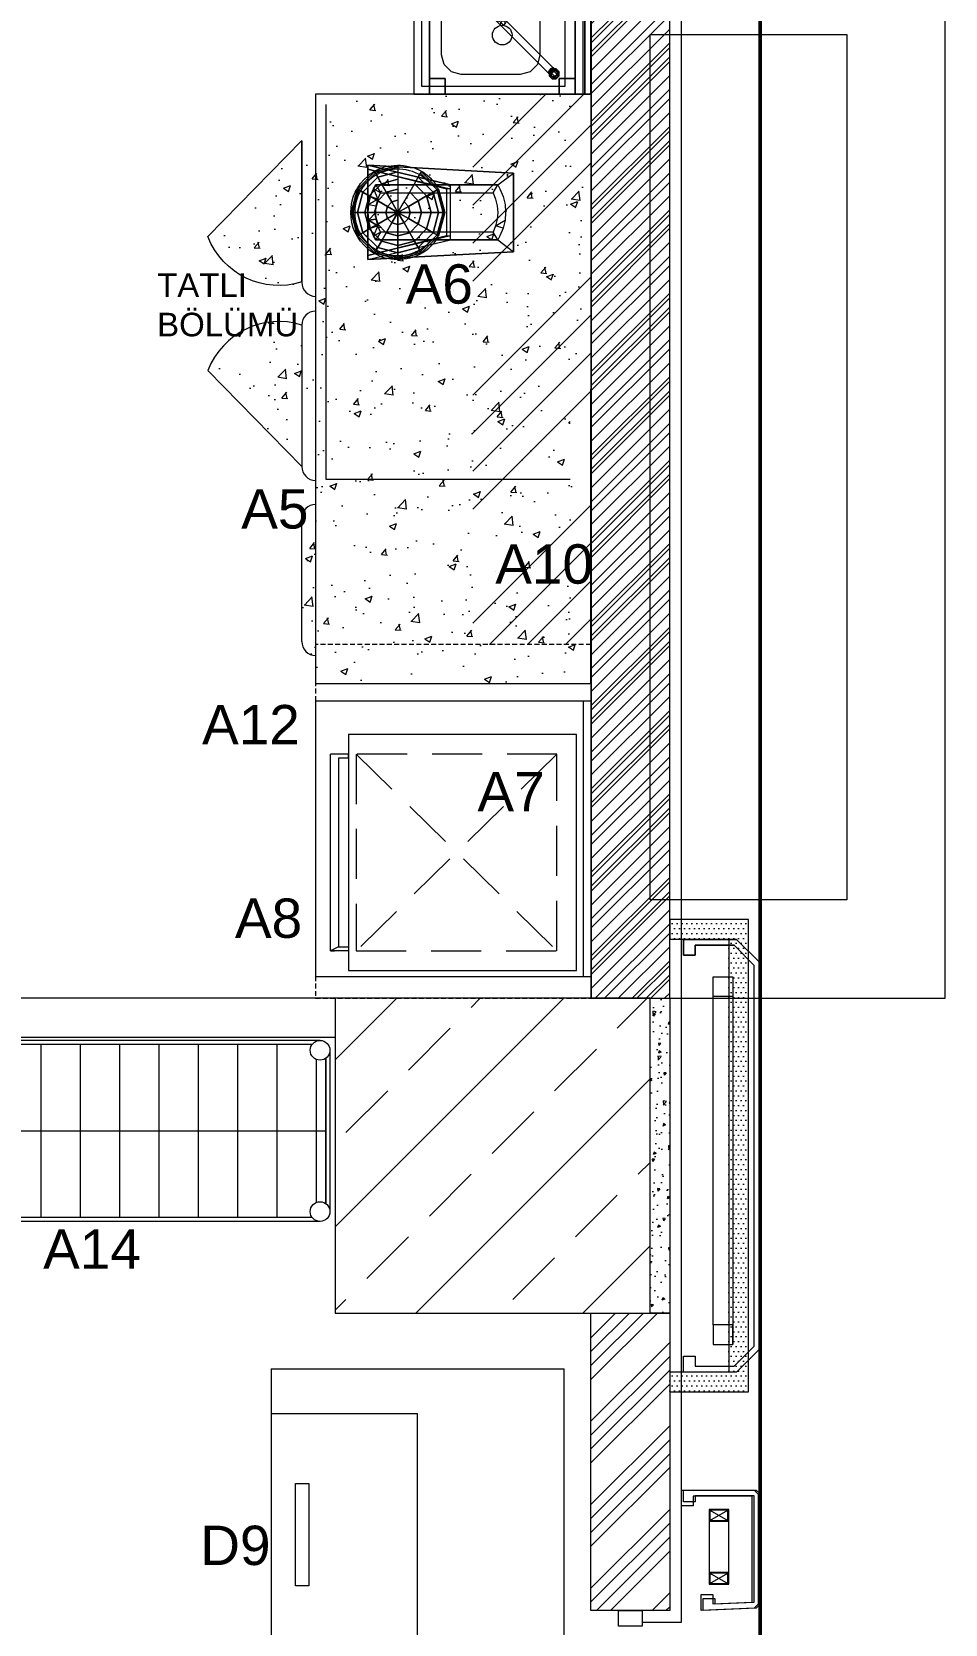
# Model space of a CAD drawing. Header units: millimetres. Extents: x 29001 to 40804, y -8833 to -5892.
# Drawn here: x 31306 to 31538.1, y -7124.3 to -6719.5 of the extents above; entities that cross this region are included whole.
import ezdxf

# ---------------------------------------------------------------- set-up
doc = ezdxf.new("R2010")
doc.units = ezdxf.units.MM
for name, pattern in [('DASHED', [19.05, 12.7, -6.35]), ('DASHED2', [0.375, 0.25, -0.125]), ('MAVIBAHCE XREF$0$DASHDOT', [1, 0.5, -0.25, 0, -0.25]), ('NewLinetype1', [0])]:
    doc.linetypes.add(name, pattern=pattern)
doc.layers.get('0').update_dxf_attribs({"lineweight": 0})
for name, color, linetype, lineweight in [('anahtar', 9, 'Continuous', 0), ('mutfak-Ekipman', 4, 'Continuous', 0), ('mutfak-poz no', 7, 'Continuous', 0), ('S2000-davlumbaz', 102, 'DASHED2', 0), ('xxx_Auto_Yardimci_Isaret Genel', 51, 'Continuous', 0), ('Y_BA KOLON', 1, 'Continuous', 0), ('Y_BA TARAMA', 252, 'Continuous', 0), ('Y_BODRUM KAT DIŞ KURANGLEZLER', 1, 'Continuous', 0), ('Y_DOĞRAMA', 252, 'Continuous', 0), ('Y_DUVAR DIS GZB', 5, 'Continuous', 0), ('Y_DVR_TARAMA GB', 252, 'Continuous', 0), ('Y_FİBROBETON', 4, 'Continuous', 0), ('Y_MINEPOR', 191, 'Continuous', 0), ('Y_SIVA', 30, 'Continuous', 0)]:
    doc.layers.add(name, color=color, linetype=linetype, lineweight=lineweight)
doc.styles.add('ekp-yazı', font='arial.ttf', dxfattribs={"height": 10})
pattern_1 = [(180, (42048.0652, 198110.0013), (-0.625, -1.25), [0, -1.25])]
pattern_2 = [(50, (5959.173, 53494.25), (18.218467, -1.5939086), [1.905, -20.955]), (355, (5959.173, 53494.25), (-3.524342, 19.1056845), [1.524, -16.7640584]), (100.451445, (5960.691, 53494.117), (14.6941247, 17.511775), [1.619001, -17.8090245]), (46.1842, (5959.173, 53499.33), (27.107904, -4.204233), [2.8575, -31.4325]), (96.63556, (5961.432, 53498.98), (23.740413, 24.742612), [2.428502, -26.713561]), (351.18415, (5959.173, 53499.33), (23.740413, 24.742612), [2.285997, -25.145973]), (21, (5961.713, 53498.06), (15.161439, -10.22652), [1.905, -20.955]), (326, (5961.713, 53498.06), (6.180203, 18.4187966), [1.524, -16.764]), (71.451445, (5962.977, 53497.207), (21.341642, 8.192277), [1.619001, -17.808994]), (37.5, (5959.173, 53494.2496), (0.3088603, 8.4555039), [0, -16.5608, 0, -17.018, 0, -16.8275]), (7.5, (5959.173, 53494.25), (6.6819663, 10.0180575), [0, -9.7028, 0, -16.1798, 0, -6.4135]), (327.5, (5953.509, 53494.2496), (13.5590595, -0.5728744), [0, -6.35, 0, -19.812, 0, -26.289]), (317.5, (5950.969, 53494.25), (14.8129181, 2.542649), [0, -8.255, 0, -13.1572, 0, -18.669])]

# ---------------------------------------------------------------- blocks, each defined once
blk = doc.blocks.new('TÜM LAYOOUT')
at = {"layer": 'anahtar', "lineweight": 0}
h = blk.add_hatch(dxfattribs=at)
h.set_pattern_fill('ANSI34', color=256, scale=20)
h.set_pattern_definition([(45, (41861.065, 340904), (-10.6066017, 10.6066017), []), (45, (41864.601, 340904), (-10.6066017, 10.6066017), []), (45, (41868.137, 340904), (-10.6066017, 10.6066017), []), (45, (41871.672, 340904), (-10.6066017, 10.6066017), [])])
h.paths.add_polyline_path([(2323.26, -643.45), (2323.26, -177.85), (2303.26, -177.85), (2303.26, -643.45)])
h = blk.add_hatch(dxfattribs=at)
h.set_pattern_fill('DOTS', color=256, scale=20, angle=180)
h.set_pattern_definition(pattern_1)
h.paths.add_polyline_path([(2343.26, -743.45), (2343.26, -623.45), (2323.26, -623.45), (2323.26, -628.45), (2338.26, -628.45), (2338.26, -738.45), (2323.26, -738.45), (2323.26, -743.45)])
h = blk.add_hatch(dxfattribs=at)
h.set_pattern_fill('DOTS', color=256, scale=20, angle=180)
h.set_pattern_definition(pattern_1)
h.paths.add_polyline_path([(2343.26, -743.45), (2343.26, -623.45), (2323.26, -623.45), (2323.26, -628.45), (2338.26, -628.45), (2338.26, -738.45), (2323.26, -738.45), (2323.26, -743.45)])
h = blk.add_hatch(dxfattribs=at)
h.set_pattern_fill('ANSI33', color=256, scale=120)
h.set_pattern_definition([(45, (-203248.184, 42899.353), (-21.2132034, 21.2132034), []), (45, (-203226.97, 42899.353), (-21.2132034, 21.2132034), [15, -7.5])])
h.paths.add_polyline_path([(2238.26, -643.45), (2238.26, -723.45), (2318.26, -723.45), (2318.26, -643.45)])
h = blk.add_hatch(dxfattribs=at)
h.set_pattern_fill('AR-CONC', color=256, angle=-180)
h.set_pattern_definition([(230, (367658.259, -65340.612), (-7.17260183, 0.62752135), [0.75, -8.25]), (175, (367658.259, -65340.612), (1.38751334, -7.52192134), [0.6, -6.6]), (280.4514445, (367657.661, -65340.5595), (-5.78508847, -6.89439991), [0.63740192, -7.01142112]), (226.1842, (367658.259, -65342.612), (-10.6724133, 1.6551928), [1.125, -12.375]), (276.6356355, (367657.369, -65342.474), (-9.34661946, -9.741186), [0.95610342, -10.5171376]), (171.184164, (367658.259, -65342.612), (-9.34661945, -9.741186), [0.9, -9.9]), (201, (367657.259, -65342.112), (-5.96907052, 4.02618891), [0.75, -8.25]), (146, (367657.259, -65342.112), (-2.43315332, -7.25150045), [0.6, -6.6]), (251.4514447, (367656.7614, -65341.776), (-8.40222377, -3.22531153), [0.6374019, -7.01142112]), (217.5, (367658.2588, -65340.6118), (-0.121598553, -3.328938538), [0, -6.52, 0, -6.7, 0, -6.625]), (187.5, (367658.2588, -65340.6118), (-2.630695374, -3.94411712), [0, -3.82, 0, -6.37, 0, -2.525]), (147.5, (367660.4888, -65340.6118), (-5.338224362, 0.225548717), [0, -2.5, 0, -7.8, 0, -10.35]), (137.5, (367661.489, -65340.612), (-5.831861693, -1.001049823), [0, -3.25, 0, -5.18, 0, -7.35])])
h.paths.add_polyline_path([(2318.26, -643.45), (2323.26, -643.45), (2323.26, -723.45), (2318.26, -723.45)])
h = blk.add_hatch(dxfattribs=at)
h.set_pattern_fill('ANSI34', color=256, scale=20)
h.set_pattern_definition([(45, (41861.065, 340609), (-10.6066017, 10.6066017), []), (45, (41864.601, 340609), (-10.6066017, 10.6066017), []), (45, (41868.137, 340609), (-10.6066017, 10.6066017), []), (45, (41871.672, 340609), (-10.6066017, 10.6066017), [])])
h.paths.add_polyline_path([(2323.26, -723.45), (2323.26, -799.05), (2303.26, -799.05), (2303.26, -723.45)])
at = {"layer": 'Y_BA TARAMA', "true_color": 0x999999}
h = blk.add_hatch(dxfattribs=at)
h.set_pattern_fill('ANSI33', color=253, scale=120)
h.set_pattern_definition([(45, (-203248.184, 42899.353), (-21.2132034, 21.2132034), []), (45, (-203226.97, 42899.353), (-21.2132034, 21.2132034), [15, -7.5])])
h.paths.add_polyline_path([(2238.26, -643.45), (2238.26, -723.45), (2318.26, -723.45), (2318.26, -643.45)])
at = {"layer": 'Y_DVR_TARAMA GB', "true_color": 0x999999}
h = blk.add_hatch(dxfattribs=at)
h.set_pattern_fill('ANSI34', color=253, scale=20)
h.set_pattern_definition([(45, (41861.065, 340904), (-10.6066017, 10.6066017), []), (45, (41864.601, 340904), (-10.6066017, 10.6066017), []), (45, (41868.137, 340904), (-10.6066017, 10.6066017), []), (45, (41871.672, 340904), (-10.6066017, 10.6066017), [])])
h.paths.add_polyline_path([(2323.26, -643.45), (2323.26, -177.85), (2303.26, -177.85), (2303.26, -643.45)])
h = blk.add_hatch(dxfattribs=at)
h.set_pattern_fill('ANSI34', color=253, scale=20)
h.set_pattern_definition([(45, (41861.065, 340609), (-10.6066017, 10.6066017), []), (45, (41864.601, 340609), (-10.6066017, 10.6066017), []), (45, (41868.137, 340609), (-10.6066017, 10.6066017), []), (45, (41871.672, 340609), (-10.6066017, 10.6066017), [])])
h.paths.add_polyline_path([(2323.26, -723.45), (2323.26, -799.05), (2303.26, -799.05), (2303.26, -723.45)])
at = {"layer": 'Y_MINEPOR'}
h = blk.add_hatch(dxfattribs=at)
h.set_pattern_fill('AR-CONC', color=256, angle=-180)
h.set_pattern_definition([(230, (367658.259, -65340.612), (-7.17260183, 0.62752135), [0.75, -8.25]), (175, (367658.259, -65340.612), (1.38751334, -7.52192134), [0.6, -6.6]), (280.4514445, (367657.661, -65340.5595), (-5.78508847, -6.89439991), [0.63740192, -7.01142112]), (226.1842, (367658.259, -65342.612), (-10.6724133, 1.6551928), [1.125, -12.375]), (276.6356355, (367657.369, -65342.474), (-9.34661946, -9.741186), [0.95610342, -10.5171376]), (171.184164, (367658.259, -65342.612), (-9.34661945, -9.741186), [0.9, -9.9]), (201, (367657.259, -65342.112), (-5.96907052, 4.02618891), [0.75, -8.25]), (146, (367657.259, -65342.112), (-2.43315332, -7.25150045), [0.6, -6.6]), (251.4514447, (367656.7614, -65341.776), (-8.40222377, -3.22531153), [0.6374019, -7.01142112]), (217.5, (367658.2588, -65340.6118), (-0.121598553, -3.328938538), [0, -6.52, 0, -6.7, 0, -6.625]), (187.5, (367658.2588, -65340.6118), (-2.630695374, -3.94411712), [0, -3.82, 0, -6.37, 0, -2.525]), (147.5, (367660.4888, -65340.6118), (-5.338224362, 0.225548717), [0, -2.5, 0, -7.8, 0, -10.35]), (137.5, (367661.489, -65340.612), (-5.831861693, -1.001049823), [0, -3.25, 0, -5.18, 0, -7.35])])
h.paths.add_polyline_path([(2318.26, -643.45), (2323.26, -643.45), (2323.26, -723.45), (2318.26, -723.45)])
at = {"layer": 'anahtar', "lineweight": 0}
for p, q in [((2334.27, -726.46), (2334.27, -638)), ((2326.26, -772.47), (2326.26, -768.47)), ((2326.26, -768.47), (2344.76, -768.47)), ((2344.76, -768.47), (2345.76, -769.47)), ((2329.26, -772.47), (2326.26, -772.47)), ((2344.26, -769.97), (2329.26, -769.97)), ((2329.26, -769.97), (2329.26, -772.47)), ((2344.26, -796.97), (2344.26, -769.97)), ((2345.76, -769.47), (2345.76, -797.47)), ((2331.26, -799.05), (2331.26, -795.05)), ((2331.26, -795.05), (2334.26, -795.05)), ((2334.26, -795.05), (2334.26, -797.4)), ((2334.26, -797.4), (2344.26, -796.97)), ((2344.76, -798.51), (2331.26, -799.05)), ((2345.76, -797.47), (2344.76, -798.51))]:
    blk.add_line(p, q, dxfattribs=at)
for points in [[(2323.26, -643.45), (2323.26, -177.85), (2303.26, -177.85), (2303.26, -643.45)], [(2318.26, -398.45), (2368.26, -398.45), (2368.26, -618.45), (2318.26, -618.45)], [(2343.26, -743.45), (2343.26, -623.45), (2323.26, -623.45), (2323.26, -628.45), (2338.26, -628.45), (2338.26, -738.45), (2323.26, -738.45), (2323.26, -743.45)], [(2343.26, -743.45), (2343.26, -623.45), (2323.26, -623.45), (2323.26, -628.45), (2338.26, -628.45), (2338.26, -738.45), (2323.26, -738.45), (2323.26, -743.45)], [(2339.27, -643), (2334.27, -643), (2334.27, -638), (2339.27, -638)], [(2238.26, -643.45), (2238.26, -723.45), (2318.26, -723.45), (2318.26, -643.45)], [(2318.26, -643.45), (2323.26, -643.45), (2323.26, -723.45), (2318.26, -723.45)], [(2323.26, -723.45), (2323.26, -799.05), (2303.26, -799.05), (2303.26, -723.45)], [(2339.27, -731.46), (2339.27, -726.46), (2334.27, -726.46), (2334.27, -731.46)], [(2316.26, -799.05), (2316.26, -803.05), (2310.26, -803.05), (2310.26, -799.05)]]:
    blk.add_lwpolyline(points, close=True, dxfattribs=at)
for points in [[(2316.26, -802.05), (2323.26, -802.05), (2326.26, -802.05), (2326.26, -177.85), (2326.26, -174.85), (2316.26, -174.85)], [(2318.26, -643.45), (2393.26, -643.45), (2393.26, -373.45), (2318.26, -373.45)], [(2339.64, -629.96), (2329.76, -629.96), (2329.76, -632.46), (2326.76, -632.46), (2326.76, -631.46), (2326.76, -628.46), (2340.26, -628.46)], [(2340.26, -628.46), (2326.76, -628.46), (2326.76, -632.46), (2329.76, -632.46), (2329.76, -629.96), (2339.64, -629.96)], [(2339.64, -629.96), (2344.76, -635.08)], [(2340.26, -628.46), (2346.26, -634.46), (2346.26, -634.46), (2346.26, -732.46)], [(2340.26, -738.46), (2346.26, -732.46), (2346.26, -732.46), (2346.26, -634.46)], [(2344.76, -731.84), (2344.76, -635.08)], [(2339.27, -638), (2339.27, -638), (2339.27, -731.46)], [(2339.64, -736.96), (2344.76, -731.84)], [(2340.26, -738.46), (2326.76, -738.46), (2326.76, -734.46), (2329.76, -734.46), (2329.76, -736.96), (2339.64, -736.96)]]:
    blk.add_lwpolyline(points, dxfattribs=at)
at = {"layer": 'xxx_Auto_Yardimci_Isaret Genel', "linetype": 'MAVIBAHCE XREF$0$DASHDOT', "lineweight": 0, "ltscale": 50, "const_width": 1}
blk.add_lwpolyline([(0, -124.45), (2346.26, -124.45), (2346.26, -2358.95), (0, -2358.95)], close=True, dxfattribs=at)
at = {"layer": 'Y_BA KOLON'}
blk.add_lwpolyline([(2238.26, -643.45), (2238.26, -723.45), (2318.26, -723.45), (2318.26, -643.45)], close=True, dxfattribs=at)
at = {"layer": 'Y_BODRUM KAT DIŞ KURANGLEZLER', "ltscale": 0.2}
blk.add_lwpolyline([(2318.26, -643.45), (2393.26, -643.45), (2393.26, -373.45), (2318.26, -373.45)], dxfattribs=at)
blk.add_lwpolyline([(2318.26, -398.45), (2368.26, -398.45), (2368.26, -618.45), (2318.26, -618.45)], close=True, dxfattribs=at)
at = {"layer": 'Y_DOĞRAMA', "ltscale": 0.2}
blk.add_lwpolyline([(2316.26, -799.05), (2316.26, -803.05), (2310.26, -803.05), (2310.26, -799.05)], close=True, dxfattribs=at)
at = {"layer": 'Y_DUVAR DIS GZB'}
for points in [[(2323.26, -643.45), (2323.26, -177.85), (2303.26, -177.85), (2303.26, -643.45)], [(2323.26, -723.45), (2323.26, -799.05), (2303.26, -799.05), (2303.26, -723.45)]]:
    blk.add_lwpolyline(points, close=True, dxfattribs=at)
at = {"layer": 'Y_FİBROBETON', "color": 52}
for p, q in [((2334.27, -726.46), (2334.27, -638)), ((2333.26, -773.38), (2333.26, -789.38)), ((2333.46, -776.18), (2338.06, -773.58)), ((2333.46, -773.58), (2338.06, -776.18)), ((2338.26, -789.38), (2338.26, -773.38)), ((2333.46, -792.18), (2338.06, -789.58)), ((2333.46, -789.58), (2338.06, -792.18))]:
    blk.add_line(p, q, dxfattribs=at)
at = {"layer": 'Y_FİBROBETON', "color": 1}
for p, q in [((2326.76, -771.45), (2326.76, -768.45)), ((2326.76, -768.45), (2345.26, -768.45)), ((2345.26, -768.45), (2346.26, -769.45)), ((2329.76, -771.45), (2326.76, -771.45)), ((2344.76, -769.95), (2329.76, -769.95)), ((2329.76, -769.95), (2329.76, -771.45)), ((2344.76, -796.95), (2344.76, -769.95)), ((2346.26, -769.45), (2346.26, -797.45)), ((2331.76, -799.03), (2331.76, -796.03)), ((2331.76, -796.03), (2334.76, -796.03)), ((2334.76, -796.03), (2334.76, -797.38)), ((2334.76, -797.38), (2344.76, -796.95)), ((2346.26, -797.45), (2345.27, -798.45)), ((2345.27, -798.45), (2331.76, -799.05)), ((2345.27, -798.49), (2345.27, -798.49))]:
    blk.add_line(p, q, dxfattribs=at)
for points in [[(2339.64, -629.96), (2329.76, -629.96), (2329.76, -632.46), (2326.76, -632.46), (2326.76, -631.46), (2326.76, -628.46), (2340.26, -628.46)], [(2340.26, -628.46), (2326.76, -628.46), (2326.76, -632.46), (2329.76, -632.46), (2329.76, -629.96), (2339.64, -629.96)], [(2339.64, -629.96), (2344.76, -635.08)], [(2340.26, -628.46), (2346.26, -634.46), (2346.26, -634.46), (2346.26, -732.46)], [(2340.26, -738.46), (2346.26, -732.46), (2346.26, -732.46), (2346.26, -634.46)], [(2344.76, -731.84), (2344.76, -635.08)], [(2339.64, -736.96), (2344.76, -731.84)], [(2340.26, -738.46), (2326.76, -738.46), (2326.76, -734.46), (2329.76, -734.46), (2329.76, -736.96), (2339.64, -736.96)]]:
    blk.add_lwpolyline(points, dxfattribs=at)
at = {"layer": 'Y_FİBROBETON', "color": 52}
for points in [[(2339.27, -643), (2334.27, -643), (2334.27, -638), (2339.27, -638)], [(2339.27, -731.46), (2339.27, -726.46), (2334.27, -726.46), (2334.27, -731.46)], [(2338.26, -776.38), (2338.26, -773.38), (2333.26, -773.38), (2333.26, -776.38)], [(2338.06, -776.18), (2338.06, -773.58), (2333.46, -773.58), (2333.46, -776.18)], [(2338.26, -792.38), (2338.26, -789.38), (2333.26, -789.38), (2333.26, -792.38)], [(2338.06, -792.18), (2338.06, -789.58), (2333.46, -789.58), (2333.46, -792.18)]]:
    blk.add_lwpolyline(points, close=True, dxfattribs=at)
blk.add_lwpolyline([(2339.27, -638), (2339.27, -638), (2339.27, -731.46)], dxfattribs=at)
at = {"layer": 'Y_MINEPOR'}
blk.add_lwpolyline([(2318.26, -643.45), (2323.26, -643.45), (2323.26, -723.45), (2318.26, -723.45)], close=True, dxfattribs=at)
at = {"layer": 'Y_SIVA'}
blk.add_lwpolyline([(2316.26, -802.05), (2323.26, -802.05), (2326.26, -802.05), (2326.26, -177.85), (2326.26, -174.85), (2316.26, -174.85)], dxfattribs=at)
blk = doc.blocks.new('BUZ MAK.CB 955')
for p, q in [((73.8, 0), (0, 0)), ((0, -60), (0, 0)), ((73.8, -60), (73.8, 0)), ((0, -60), (73.8, -60))]:
    blk.add_line(p, q)
at = {"color": 4}
for p, q in [((10, -60), (10, -30)), ((64, -30), (10, -30)), ((64, -30), (64, -60))]:
    blk.add_line(p, q, dxfattribs=at)
blk.add_lwpolyline([(25.6, -52.3), (48.4, -52.3), (48.4, -55), (25.6, -55)], close=True, dxfattribs=at)
blk = doc.blocks.new('el yıkama')
for p, q in [((45, 0), (0, 0)), ((0, 0), (0, -45)), ((0, -45, 81), (0, 0, 81)), ((45, -45), (45, 0)), ((45, -45, 81), (45, 0, 81)), ((0, -1.5, 85), (0, -45, 85)), ((0, -2), (45, -2)), ((45, -1.5, 85), (45, -45, 85)), ((2, -6.5, 83), (2, -43, 83)), ((43, -6.5, 83), (2, -6.5, 83)), ((2, -6.5), (2, -43)), ((43, -6.5), (2, -6.5)), ((43, -43, 83), (43, -6.5, 83)), ((43, -43), (43, -6.5)), ((2, -43, 83), (43, -43, 83)), ((2, -43), (43, -43)), ((0, -45), (45, -45)), ((0, -45, 85), (0, -45, 81)), ((0, -45, 81), (45, -45, 81)), ((45, -45, 85), (45, -45, 81))]:
    blk.add_line(p, q)
at = {"color": 251}
for p, q in [((39.56, -8.26), (23.39, -24.43)), ((24.66, -25.7), (40.83, -9.53)), ((40.31, -8.26), (39.56, -8.26)), ((40.83, -8.78), (40.31, -8.26)), ((40.83, -9.53), (40.83, -8.78)), ((5, -17.9, 60), (5.67, -15.4, 60)), ((5, -17.9), (5.67, -15.4)), ((5.67, -15.4, 60), (7.5, -13.57, 60)), ((5.67, -15.4), (7.5, -13.57)), ((7.5, -13.57, 60), (10, -12.9, 60)), ((7.5, -13.57), (10, -12.9)), ((10, -12.9, 60), (35, -12.9, 60)), ((10, -12.9), (35, -12.9)), ((35, -12.9, 60), (37.5, -13.57, 60)), ((35, -12.9), (37.5, -13.57)), ((37.5, -13.57, 60), (39.33, -15.4, 60)), ((37.5, -13.57), (39.33, -15.4)), ((39.33, -15.4, 60), (40, -17.9, 60)), ((39.33, -15.4), (40, -17.9)), ((5, -32.9, 60), (5, -17.9, 60)), ((5, -32.9), (5, -17.9)), ((40, -17.9, 60), (40, -32.9, 60)), ((40, -17.9), (40, -32.9)), ((23.39, -24.43), (23.39, -25.17)), ((23.39, -25.17), (23.92, -25.7)), ((23.92, -25.7), (24.66, -25.7)), ((5.67, -35.4, 60), (5, -32.9, 60)), ((5.67, -35.4), (5, -32.9)), ((7.5, -37.23, 60), (5.67, -35.4, 60)), ((7.5, -37.23), (5.67, -35.4)), ((39.33, -35.4, 60), (37.5, -37.23, 60)), ((39.33, -35.4), (37.5, -37.23)), ((40, -32.9, 60), (39.33, -35.4, 60)), ((40, -32.9), (39.33, -35.4)), ((10, -37.9, 60), (7.5, -37.23, 60)), ((10, -37.9), (7.5, -37.23)), ((35, -37.9, 60), (10, -37.9, 60)), ((35, -37.9), (10, -37.9)), ((37.5, -37.23, 60), (35, -37.9, 60)), ((37.5, -37.23), (35, -37.9))]:
    blk.add_line(p, q, dxfattribs=at)
at = {"color": 251, "extrusion": (-0.612372, -0.612372, 0.5)}
for p, q in [((38.58, -9.24, 92.87), (38.32, -9.5, 92.22)), ((38.32, -9.5, 92.22), (38.5, -10.06, 91.77)), ((38.5, -10.06, 91.77), (39.03, -10.59, 91.77)), ((39.14, -9.42, 93.33), (38.58, -9.24, 92.87)), ((39.03, -10.59, 91.77), (39.59, -10.77, 92.22)), ((39.67, -9.95, 93.33), (39.14, -9.42, 93.33)), ((39.59, -10.77, 92.22), (39.85, -10.51, 92.87)), ((39.85, -10.51, 92.87), (39.67, -9.95, 93.33))]:
    blk.add_line(p, q, dxfattribs=at)
at = {"color": 251}
blk.add_circle((30, -22.5), 2.5, dxfattribs=at)
for points in [[(0, -1.5, 90), (45, -1.5, 90), (45, 0, 90), (0, 0, 90)], [(45, 0, 90), (0, 0, 90), (0, 0, 81), (45, 0, 81)], [(0, -1.5, 85), (45, -1.5, 85), (45, -1.5, 90), (0, -1.5, 90)], [(41, -4, 81), (41, -4, 45), (4, -4, 45), (4, -4, 81)], [(0, -37, 45), (0, -37, 81), (0, -8, 81), (0, -8, 45)], [(45, -37, 45), (45, -8, 45), (45, -8, 81), (45, -37, 81)], [(4, -41, 63), (41, -41, 63), (41, -41, 81), (4, -41, 81)], [(4, -41, 45), (41, -41, 45), (41, -41, 62.9), (4, -41, 62.9)]]:
    blk.add_3dface(points)
for points in [[(0, -8, 81), (0, -8, 45), (0, -4, 45), (0, -4, 81)], [(0, -8, 45), (0, -8, 45), (0, -8, 45), (0, -4, 45)], [(0, -4, 81), (0, -4, 45), (4, -4, 45), (4, -4, 81)], [(0, -4, 45), (0, -8, 45), (4, -8, 45), (4, -4, 45)], [(4, -4, 81), (4, -4, 81), (0, -4, 81)], [(4, -4, 81), (4, -8, 81), (0, -8, 81), (0, -4, 81)], [(4, -4, 81), (4, -4, 45), (4, -4, 81)], [(4, -4, 45), (4, -8, 45), (4, -8, 81), (4, -4, 81)], [(41, -8, 81), (41, -8, 45), (41, -4, 45), (41, -4, 81)], [(41, -8, 45), (41, -8, 45), (41, -8, 45), (41, -4, 45)], [(41, -4, 81), (41, -4, 45), (45, -4, 45), (45, -4, 81)], [(41, -4, 45), (41, -8, 45), (45, -8, 45), (45, -4, 45)], [(45, -4, 81), (45, -4, 81), (41, -4, 81)], [(45, -4, 81), (45, -8, 81), (41, -8, 81), (41, -4, 81)], [(45, -4, 81), (45, -4, 45), (45, -4, 81)], [(45, -4, 45), (45, -8, 45), (45, -8, 81), (45, -4, 81)], [(4, -8, 81), (4, -8, 45), (0, -8, 45), (0, -8, 81)], [(4, -8, 45), (4, -8, 45), (0, -8, 45)], [(39.29, -7.99, 85), (38.53, -8.75, 85), (38.81, -8.99, 88.99), (39.57, -8.23, 88.99)], [(40.33, -8.02, 85.09), (39.29, -7.99, 85), (39.57, -8.23, 88.99), (40.27, -8.25, 88.99)], [(41.09, -8.78, 85.09), (40.33, -8.02, 85.09), (40.27, -8.25, 88.99), (40.84, -8.82, 88.99)], [(45, -8, 81), (45, -8, 45), (41, -8, 45), (41, -8, 81)], [(45, -8, 45), (45, -8, 45), (41, -8, 45)], [(38.84, -8.98, 91.48), (38.32, -9.5, 92.22), (38.58, -9.24, 92.87), (39.3, -8.52, 91.86)], [(38.89, -9.67, 91.22), (38.5, -10.06, 91.77), (38.32, -9.5, 92.22), (38.84, -8.98, 91.48)], [(39.42, -10.2, 91.22), (39.03, -10.59, 91.77), (38.5, -10.06, 91.77), (38.89, -9.67, 91.22)], [(38.53, -8.75, 85), (38.54, -9.82, 85), (38.91, -9.45, 88.99), (38.81, -8.99, 88.99)], [(38.54, -9.82, 85), (39.3, -10.58, 85), (39.67, -10.21, 88.99), (38.91, -9.45, 88.99)], [(39.3, -8.52, 91.86), (39.99, -8.57, 92.12), (39.14, -9.42, 93.33), (38.58, -9.24, 92.87)], [(39.03, -8.78, 90.47), (38.84, -8.98, 91.48), (39.3, -8.52, 91.86), (39.56, -8.26, 90.47)], [(39.03, -9.53, 90.47), (38.89, -9.67, 91.22), (38.84, -8.98, 91.48), (39.03, -8.78, 90.47)], [(39.56, -10.06, 90.47), (39.42, -10.2, 91.22), (38.89, -9.67, 91.22), (39.03, -9.53, 90.47)], [(39.55, -8.27, 85.34), (39.02, -8.8, 85.34), (39.03, -8.78, 90.47), (39.56, -8.26, 90.47)], [(39.02, -8.8, 85.34), (39.03, -9.54, 85.01), (39.03, -9.53, 90.47), (39.03, -8.78, 90.47)], [(39.03, -9.54, 85.01), (39.55, -10.06, 85.01), (39.56, -10.06, 90.47), (39.03, -9.53, 90.47)], [(39.42, -10.2, 91.22), (40.11, -10.25, 91.48), (39.59, -10.77, 92.22), (39.03, -10.59, 91.77)], [(39.99, -8.57, 92.12), (40.52, -9.1, 92.12), (39.67, -9.95, 93.33), (39.14, -9.42, 93.33)], [(39.56, -8.26, 90.47), (40.31, -8.26, 90.47), (39.99, -8.57, 92.12), (39.3, -8.52, 91.86)], [(39.3, -10.58, 85), (40.37, -10.59, 85), (40.09, -10.27, 89), (39.67, -10.21, 88.99)], [(39.56, -10.06, 90.47), (40.31, -10.06, 90.47), (40.11, -10.25, 91.48), (39.42, -10.2, 91.22)], [(40.27, -8.29, 85.07), (39.55, -8.27, 85.34), (39.56, -8.26, 90.47), (40.31, -8.26, 90.47)], [(39.55, -10.06, 85.01), (40.29, -10.07, 85.34), (40.31, -10.06, 90.47), (39.56, -10.06, 90.47)], [(40.11, -10.25, 91.48), (40.57, -9.79, 91.86), (39.85, -10.51, 92.87), (39.59, -10.77, 92.22)], [(40.52, -9.1, 92.12), (40.57, -9.79, 91.86), (39.85, -10.51, 92.87), (39.67, -9.95, 93.33)], [(40.31, -8.26, 90.47), (40.83, -8.78, 90.47), (40.52, -9.1, 92.12), (39.99, -8.57, 92.12)], [(40.37, -10.59, 85), (41.12, -9.83, 85), (40.85, -9.51, 89), (40.09, -10.27, 89)], [(40.31, -10.06, 90.47), (40.83, -9.53, 90.47), (40.57, -9.79, 91.86), (40.11, -10.25, 91.48)], [(40.8, -8.82, 85.07), (40.27, -8.29, 85.07), (40.31, -8.26, 90.47), (40.83, -8.78, 90.47)], [(40.29, -10.07, 85.34), (40.82, -9.54, 85.34), (40.83, -9.53, 90.47), (40.31, -10.06, 90.47)], [(40.83, -8.78, 90.47), (40.83, -9.53, 90.47), (40.57, -9.79, 91.86), (40.52, -9.1, 92.12)], [(40.82, -9.54, 85.34), (40.8, -8.82, 85.07), (40.83, -8.78, 90.47), (40.83, -9.53, 90.47)], [(41.12, -9.83, 85), (41.09, -8.78, 85.09), (40.84, -8.82, 88.99), (40.85, -9.51, 89)], [(23.81, -23.63, 94.84), (23.12, -24.31, 94.84), (23.12, -24.31, 95.98), (23.81, -23.63, 95.98)], [(23.92, -23.9, 96.55), (23.81, -23.63, 95.98), (23.12, -24.31, 95.98), (23.39, -24.43, 96.55)], [(23.81, -23.63, 94.84), (23.92, -23.9, 94.4), (23.39, -24.43, 94.4), (23.12, -24.31, 94.84)], [(23.92, -23.9, 100.47), (23.39, -24.43, 100.47), (23.65, -24.16, 101.86), (24.11, -23.71, 101.48)], [(23.92, -23.9, 96.55), (23.39, -24.43, 96.55), (23.39, -24.43, 100.47), (23.92, -23.9, 100.47)], [(23.39, -25.17, 100.47), (23.39, -24.43, 100.47), (23.65, -24.16, 101.86), (23.7, -24.86, 102.12)], [(24.11, -23.71, 101.48), (23.65, -24.16, 101.86), (24.37, -23.45, 102.87), (24.64, -23.18, 102.22)], [(23.7, -24.86, 102.12), (23.65, -24.16, 101.86), (24.37, -23.45, 102.87), (24.56, -24.01, 103.33)], [(24.23, -25.39, 102.12), (23.7, -24.86, 102.12), (24.56, -24.01, 103.33), (25.09, -24.53, 103.33)], [(24.78, -23.63, 94.84), (23.81, -23.63, 94.84), (23.81, -23.63, 95.98), (24.78, -23.63, 95.98)], [(24.66, -23.9, 96.55), (24.78, -23.63, 95.98), (23.81, -23.63, 95.98), (23.92, -23.9, 96.55)], [(24.78, -23.63, 94.84), (24.66, -23.9, 94.4), (23.92, -23.9, 94.4), (23.81, -23.63, 94.84)], [(24.66, -23.9, 100.47), (23.92, -23.9, 100.47), (24.11, -23.71, 101.48), (24.81, -23.76, 101.22)], [(24.66, -23.9, 96.55), (23.92, -23.9, 96.55), (23.92, -23.9, 100.47), (24.66, -23.9, 100.47)], [(24.81, -23.76, 101.22), (24.11, -23.71, 101.48), (24.64, -23.18, 102.22), (25.2, -23.37, 101.77)], [(24.64, -23.18, 102.22), (24.37, -23.45, 102.87), (25.35, -22.47, 103.24), (25.35, -22.47, 102.5)], [(24.56, -24.01, 103.33), (24.37, -23.45, 102.87), (25.35, -22.47, 103.24), (25.73, -22.84, 103.77)], [(25.09, -24.53, 103.33), (24.56, -24.01, 103.33), (25.73, -22.84, 103.77), (26.25, -23.37, 103.77)], [(25.2, -23.37, 101.77), (24.64, -23.18, 102.22), (25.35, -22.47, 102.5), (25.73, -22.84, 101.97)], [(25.19, -24.43, 96.55), (25.46, -24.31, 95.98), (24.78, -23.63, 95.98), (24.66, -23.9, 96.55)], [(25.46, -24.31, 94.84), (25.19, -24.43, 94.4), (24.66, -23.9, 94.4), (24.78, -23.63, 94.84)], [(24.66, -23.9, 100.47), (24.81, -23.76, 101.22), (25.33, -24.28, 101.22), (25.19, -24.43, 100.47)], [(25.19, -24.43, 96.55), (24.66, -23.9, 96.55), (24.66, -23.9, 100.47), (25.19, -24.43, 100.47)], [(25.46, -24.31, 94.84), (24.78, -23.63, 94.84), (24.78, -23.63, 95.98), (25.46, -24.31, 95.98)], [(24.81, -23.76, 101.22), (25.2, -23.37, 101.77), (25.72, -23.9, 101.77), (25.33, -24.28, 101.22)], [(25.65, -24.72, 102.87), (25.09, -24.53, 103.33), (26.25, -23.37, 103.77), (26.63, -23.74, 103.24)], [(25.19, -24.43, 100.47), (25.33, -24.28, 101.22), (25.38, -24.98, 101.48), (25.19, -25.17, 100.47)], [(25.2, -23.37, 101.77), (25.73, -22.84, 101.97), (26.25, -23.37, 101.97), (25.72, -23.9, 101.77)], [(25.33, -24.28, 101.22), (25.72, -23.9, 101.77), (25.91, -24.46, 102.22), (25.38, -24.98, 101.48)], [(25.73, -22.84, 103.77), (25.35, -22.47, 103.24), (26.33, -21.49, 102.87), (26.89, -21.67, 103.33)], [(25.35, -22.47, 102.5), (25.35, -22.47, 103.24), (26.33, -21.49, 102.87), (26.07, -21.75, 102.22)], [(25.73, -22.84, 101.97), (25.35, -22.47, 102.5), (26.07, -21.75, 102.22), (26.26, -22.31, 101.77)], [(25.91, -24.46, 102.22), (26.63, -23.74, 102.5), (26.63, -23.74, 103.24), (25.65, -24.72, 102.87)], [(25.72, -23.9, 101.77), (26.25, -23.37, 101.97), (26.63, -23.74, 102.5), (25.91, -24.46, 102.22)], [(26.25, -23.37, 103.77), (25.73, -22.84, 103.77), (26.89, -21.67, 103.33), (27.42, -22.2, 103.33)], [(25.73, -22.84, 101.97), (26.26, -22.31, 101.77), (26.78, -22.84, 101.77), (26.25, -23.37, 101.97)], [(26.63, -23.74, 103.24), (26.25, -23.37, 103.77), (27.42, -22.2, 103.33), (27.61, -22.76, 102.87)], [(26.25, -23.37, 101.97), (26.78, -22.84, 101.77), (27.34, -23.02, 102.22), (26.63, -23.74, 102.5)], [(26.63, -23.74, 102.5), (27.34, -23.02, 102.22), (27.61, -22.76, 102.87), (26.63, -23.74, 103.24)], [(23.12, -24.31, 94.84), (23.12, -25.28, 94.84), (23.12, -25.28, 95.98), (23.12, -24.31, 95.98)], [(23.39, -24.43, 96.55), (23.12, -24.31, 95.98), (23.12, -25.28, 95.98), (23.39, -25.17, 96.55)], [(23.12, -24.31, 94.84), (23.39, -24.43, 94.4), (23.39, -25.17, 94.4), (23.12, -25.28, 94.84)], [(23.39, -25.17, 96.55), (23.12, -25.28, 95.98), (23.81, -25.97, 95.98), (23.92, -25.7, 96.55)], [(23.12, -25.28, 94.84), (23.39, -25.17, 94.4), (23.92, -25.7, 94.4), (23.81, -25.97, 94.84)], [(23.12, -25.28, 94.84), (23.81, -25.97, 94.84), (23.81, -25.97, 95.98), (23.12, -25.28, 95.98)], [(23.39, -24.43, 96.55), (23.39, -25.17, 96.55), (23.39, -25.17, 100.47), (23.39, -24.43, 100.47)], [(23.92, -25.7, 100.47), (23.39, -25.17, 100.47), (23.7, -24.86, 102.12), (24.23, -25.39, 102.12)], [(23.39, -25.17, 96.55), (23.92, -25.7, 96.55), (23.92, -25.7, 100.47), (23.39, -25.17, 100.47)], [(23.92, -25.7, 96.55), (23.81, -25.97, 95.98), (24.78, -25.97, 95.98), (24.66, -25.7, 96.55)], [(23.81, -25.97, 94.84), (23.92, -25.7, 94.4), (24.66, -25.7, 94.4), (24.78, -25.97, 94.84)], [(23.81, -25.97, 94.84), (24.78, -25.97, 94.84), (24.78, -25.97, 95.98), (23.81, -25.97, 95.98)], [(24.66, -25.7, 100.47), (23.92, -25.7, 100.47), (24.23, -25.39, 102.12), (24.93, -25.44, 101.86)], [(23.92, -25.7, 96.55), (24.66, -25.7, 96.55), (24.66, -25.7, 100.47), (23.92, -25.7, 100.47)], [(24.93, -25.44, 101.86), (24.23, -25.39, 102.12), (25.09, -24.53, 103.33), (25.65, -24.72, 102.87)], [(25.19, -25.17, 100.47), (25.38, -24.98, 101.48), (24.93, -25.44, 101.86), (24.66, -25.7, 100.47)], [(24.66, -25.7, 96.55), (25.19, -25.17, 96.55), (25.19, -25.17, 100.47), (24.66, -25.7, 100.47)], [(24.66, -25.7, 96.55), (24.78, -25.97, 95.98), (25.46, -25.28, 95.98), (25.19, -25.17, 96.55)], [(24.78, -25.97, 94.84), (24.66, -25.7, 94.4), (25.19, -25.17, 94.4), (25.46, -25.28, 94.84)], [(24.78, -25.97, 94.84), (25.46, -25.28, 94.84), (25.46, -25.28, 95.98), (24.78, -25.97, 95.98)], [(25.38, -24.98, 101.48), (25.91, -24.46, 102.22), (25.65, -24.72, 102.87), (24.93, -25.44, 101.86)], [(25.19, -25.17, 96.55), (25.46, -25.28, 95.98), (25.46, -24.31, 95.98), (25.19, -24.43, 96.55)], [(25.46, -25.28, 94.84), (25.19, -25.17, 94.4), (25.19, -24.43, 94.4), (25.46, -24.31, 94.84)], [(25.19, -25.17, 96.55), (25.19, -24.43, 96.55), (25.19, -24.43, 100.47), (25.19, -25.17, 100.47)], [(25.46, -25.28, 94.84), (25.46, -24.31, 94.84), (25.46, -24.31, 95.98), (25.46, -25.28, 95.98)], [(0, -41, 81), (0, -41, 45), (0, -37, 45), (0, -37, 81)], [(0, -41, 45), (0, -41, 45), (0, -41, 45), (0, -37, 45)], [(0, -37, 81), (0, -37, 45), (4, -37, 45), (4, -37, 81)], [(0, -37, 45), (0, -41, 45), (4, -41, 45), (4, -37, 45)], [(4, -37, 81), (4, -37, 81), (0, -37, 81)], [(4, -37, 81), (4, -41, 81), (0, -41, 81), (0, -37, 81)], [(4, -37, 81), (4, -37, 45), (4, -37, 81)], [(4, -37, 45), (4, -41, 45), (4, -41, 81), (4, -37, 81)], [(41, -41, 81), (41, -41, 45), (41, -37, 45), (41, -37, 81)], [(41, -41, 45), (41, -41, 45), (41, -41, 45), (41, -37, 45)], [(41, -37, 81), (41, -37, 45), (45, -37, 45), (45, -37, 81)], [(41, -37, 45), (41, -41, 45), (45, -41, 45), (45, -37, 45)], [(45, -37, 81), (45, -37, 81), (41, -37, 81)], [(45, -37, 81), (45, -41, 81), (41, -41, 81), (41, -37, 81)], [(45, -37, 81), (45, -37, 45), (45, -37, 81)], [(45, -37, 45), (45, -41, 45), (45, -41, 81), (45, -37, 81)], [(4, -41, 81), (4, -41, 45), (0, -41, 45), (0, -41, 81)], [(4, -41, 45), (4, -41, 45), (0, -41, 45)], [(45, -41, 81), (45, -41, 45), (41, -41, 45), (41, -41, 81)], [(45, -41, 45), (45, -41, 45), (41, -41, 45)]]:
    blk.add_3dface(points, dxfattribs=at)
blk = doc.blocks.new('istif rafı 107-46')
at = {"ltscale": 5}
for p, q in [((104.5, 0), (2.51, 0)), ((102.5, -1), (4.5, -1)), ((104.5, -46), (2.5, -46)), ((102.5, -45), (4.5, -45))]:
    blk.add_line(p, q, dxfattribs=at)
for p, q in [((0, -43.5), (0, -2.5)), ((107, -2.5), (107, -43.5)), ((1, -41.5), (1, -4.5)), ((106, -4.5), (106, -41.5)), ((106, -41.5), (106, -4.5))]:
    blk.add_line(p, q)
at = {"color": 149, "ltscale": 5}
for p, q in [((13.5, -1), (13.5, -45)), ((23.5, -1), (23.5, -45)), ((33.5, -1), (33.5, -45)), ((43.5, -1), (43.5, -45)), ((53.5, -1), (53.5, -45)), ((63.5, -1), (63.5, -45)), ((73.5, -1), (73.5, -45)), ((83.5, -1), (83.5, -45)), ((93.5, -1), (93.5, -45)), ((3.5, -4.79), (3.5, -41.21)), ((103.5, -4.79), (103.5, -41.21)), ((1, -23), (106, -23))]:
    blk.add_line(p, q, dxfattribs=at)
at = {"ltscale": 5}
for centre in [(2.5, -2.5), (104.5, -2.5), (2.5, -43.5), (104.5, -43.5)]:
    blk.add_circle(centre, 2.5, dxfattribs=at)
blk = doc.blocks.new('A$C3A57331E')
at = {"color": 42, "linetype": 'DASHED'}
for p, q in [((5, 55), (56, 5)), ((56, 55), (5, 5))]:
    blk.add_line(p, q, dxfattribs=at)
at = {"color": 42}
blk.add_line((60.53, 6), (62.53, 5), dxfattribs=at)
at = {"color": 4}
blk.add_lwpolyline([(58, 60), (58, 0), (0, 0), (0, 60)], close=True, dxfattribs=at)
at = {"color": 4, "linetype": 'DASHED'}
blk.add_lwpolyline([(56, 55), (56, 5), (5, 5), (5, 55)], close=True, dxfattribs=at)
at = {"color": 42}
for points in [[(60.53, 54), (58, 54), (58, 55), (62.53, 55), (62.53, 55)], [(60.53, 54), (60.53, 6)], [(62.53, 5), (62.53, 55)], [(60.53, 6), (58, 6), (58, 5), (62.53, 5), (61.53, 5)]]:
    blk.add_lwpolyline(points, dxfattribs=at)
blk = doc.blocks.new('sirman 8lt mikser')
at = {"lineweight": 0}
blk.add_lwpolyline([(-31.93, -11.73), (-37, -12), (-37, -9.25, -0.470384), (-37, 9.24), (-37, 12), (-31.88, 11.72, -0.134014), (-25.57, 11.38), (0, 10), (0, -10), (-25.52, -11.38, -0.136275)], format="xyb", close=True, dxfattribs=at)
for points, elevation in [([(-35, -7), (-35.56, -6), (-36.38, -4), (-36.85, -2), (-37, 0), (-36.85, 2), (-36.38, 4), (-35.56, 6), (-35, 7), (-4, 7), (-3.44, 6), (-2.62, 4), (-2.15, 2), (-2, 0), (-2.15, -2), (-2.62, -4), (-3.44, -6), (-4, -7)], 133.5), ([(-4, -7), (-16, -7), (-16, 7), (-4, 7), (-3.44, 6), (-2.62, 4), (-2.15, 2), (-2, 0), (-2.15, -2), (-2.62, -4), (-3.44, -6)], 97.5)]:
    blk.add_lwpolyline(points, close=True, dxfattribs=dict(at, elevation=elevation))
at = {"color": 251, "lineweight": 0, "elevation": 118.5}
blk.add_lwpolyline([(-35, -7), (-16, -7), (-16, 7), (-35, 7), (-35.56, 6), (-36.38, 4), (-36.85, 2), (-37, 0), (-36.85, -2), (-36.38, -4), (-35.56, -6)], close=True, dxfattribs=at)
at = {"color": 251, "lineweight": 0}
for points in [[(-35, -7), (-35.56, -6), (-36.38, -4), (-36.85, -2), (-37, 0), (-36.85, 2), (-36.38, 4), (-35.56, 6), (-35, 7), (-4, 7), (-3.44, 6), (-2.62, 4), (-2.15, 2), (-2, 0), (-2.15, -2), (-2.62, -4), (-3.44, -6), (-4, -7)], [(-33.81, -5), (-34.47, -3.39), (-34.87, -1.7), (-34.99, 0), (-34.87, 1.7), (-34.47, 3.39), (-33.81, 5), (-5.19, 5), (-4.53, 3.39), (-4.13, 1.7), (-4.01, 0), (-4.13, -1.7), (-4.53, -3.39), (-5.19, -5)]]:
    blk.add_lwpolyline(points, close=True, dxfattribs=at)
for radius, start, end in [(11, 39.569, 320.5266), (12, 102.1719, 129.6169), (12, 35.727, 71.64), (12, 288.36, 324.3563), (12, 230.3831, 257.8281)]:
    blk.add_arc((-29.35, -0.01), radius, start, end, dxfattribs=at)
at = {"lineweight": 0}
for points in [[(-16, 7, 97.5), (-4, 7, 97.5), (0, 10, 92), (-37, 12, 92)], [(-37, 11, 92), (-17, 6, 92), (-17, -6, 92), (-37, -11, 92)], [(-37, -12, 92), (-16, -7, 97.5), (-4, -7, 97.5), (0, -10, 92)]]:
    blk.add_3dface(points, dxfattribs=at)
at = {"color": 251, "lineweight": 0}
for points in [[(-37, 11, 92), (-16, 6, 97.5), (-16, 7, 97.5), (-37, 12, 92)], [(-17, 6, 92), (-37, 11, 92), (-16, 6, 97.5), (-17, 6, 92)], [(-33.81, 5, 137.5), (-35.56, 6, 134.5), (-34.47, 3.39, 137.5), (-33.81, 5, 137.5)], [(-35, 7, 134.5), (-33.81, 5, 137.5), (-5.19, 5, 137.5), (-4, 7, 134.5)], [(-16, 6, 97.5), (-17, 6, 92), (-17, -6, 92), (-16, -6, 97.5)], [(-17, -6, 92), (-16, -6, 97.5), (-16, 6, 97.5), (-17, 6, 92)], [(-34.99, 0, 137.5), (-37, 0, 134.5), (-36.85, -2, 134.5), (-34.99, 0, 137.5)], [(-34.47, 3.39, 137.5), (-36.38, 4, 134.5), (-36.85, 2, 134.5), (-34.47, 3.39, 137.5)], [(-34.47, 3.39, 137.5), (-36.85, 2, 134.5), (-34.87, 1.7, 137.5), (-34.47, 3.39, 137.5)], [(-34.99, 0, 137.5), (-36.85, -2, 134.5), (-34.87, -1.7, 137.5), (-34.99, 0, 137.5)], [(-34.87, -1.7, 137.5), (-36.85, -2, 134.5), (-34.47, -3.39, 137.5), (-34.87, -1.7, 137.5)], [(-36.85, -2, 134.5), (-36.38, -4, 134.5), (-34.47, -3.39, 137.5), (-36.85, -2, 134.5)], [(-34.47, -3.39, 137.5), (-35.56, -6, 134.5), (-33.81, -5, 137.5), (-34.47, -3.39, 137.5)], [(-4.53, -3.39, 137.5), (-2.15, -2, 134.5), (-2.62, -4, 134.5), (-4.53, -3.39, 137.5)], [(-37, -11, 92), (-17, -6, 92), (-16, -6, 97.5), (-37, -11, 92)], [(-37, -12, 92), (-16, -7, 97.5), (-16, -6, 97.5), (-37, -11, 92)], [(-35, -7, 134.5), (-4, -7, 134.5), (-5.19, -5, 137.5), (-33.81, -5, 137.5)]]:
    blk.add_3dface(points, dxfattribs=at)
mesh = blk.add_polymesh((12, 8), dxfattribs=dict(at, m_close=True))
for k, corner in enumerate([(-29.35, 11.89, 117), (-29.35, 11.89, 107), (-29.35, 11.49, 103.92), (-29.35, 10.3, 101.05), (-29.35, 8.41, 98.59), (-29.35, 5.94, 96.69), (-29.35, 3.07, 96.69), (-29.35, -0.01, 96.69), (-35.3, 10.3, 117), (-35.3, 10.3, 107), (-35.1, 9.95, 103.92), (-34.5, 8.92, 101.05), (-33.56, 7.28, 98.59), (-32.32, 5.15, 96.69), (-30.89, 2.66, 96.69), (-29.35, -0.01, 96.69), (-39.65, 5.94, 117), (-39.65, 5.94, 107), (-39.3, 5.74, 103.92), (-38.27, 5.15, 101.05), (-36.64, 4.2, 98.59), (-34.5, 2.97, 96.69), (-32.02, 1.53, 96.69), (-29.35, -0.01, 96.69), (-41.25, -0.01, 117), (-41.25, -0.01, 107), (-40.84, -0.01, 103.92), (-39.65, -0.01, 101.05), (-37.76, -0.01, 98.59), (-35.3, -0.01, 96.69), (-32.43, -0.01, 96.69), (-29.35, -0.01, 96.69), (-39.65, -5.96, 117), (-39.65, -5.96, 107), (-39.3, -5.75, 103.92), (-38.27, -5.16, 101.05), (-36.64, -4.21, 98.59), (-34.5, -2.98, 96.69), (-32.02, -1.55, 96.69), (-29.35, -0.01, 96.69), (-35.3, -10.31, 117), (-35.3, -10.31, 107), (-35.1, -9.96, 103.92), (-34.5, -8.93, 101.05), (-33.56, -7.29, 98.59), (-32.32, -5.16, 96.69), (-30.89, -2.67, 96.69), (-29.35, -0.01, 96.69), (-29.35, -11.91, 117), (-29.35, -11.91, 107), (-29.35, -11.5, 103.92), (-29.35, -10.31, 101.05), (-29.35, -8.42, 98.59), (-29.35, -5.96, 96.69), (-29.35, -3.09, 96.69), (-29.35, -0.01, 96.69), (-23.4, -10.31, 117), (-23.4, -10.31, 107), (-23.6, -9.96, 103.92), (-24.2, -8.93, 101.05), (-25.14, -7.29, 98.59), (-26.37, -5.16, 96.69), (-27.81, -2.67, 96.69), (-29.35, -0.01, 96.69), (-19.04, -5.96, 117), (-19.04, -5.96, 107), (-19.39, -5.75, 103.92), (-20.42, -5.16, 101.05), (-22.06, -4.21, 98.59), (-24.2, -2.98, 96.69), (-26.68, -1.55, 96.69), (-29.35, -0.01, 96.69), (-17.45, -0.01, 117), (-17.45, -0.01, 107), (-17.85, -0.01, 103.92), (-19.04, -0.01, 101.05), (-20.93, -0.01, 98.59), (-23.4, -0.01, 96.69), (-26.27, -0.01, 96.69), (-29.35, -0.01, 96.69), (-19.04, 5.94, 117), (-19.04, 5.94, 107), (-19.39, 5.74, 103.92), (-20.42, 5.15, 101.05), (-22.06, 4.2, 98.59), (-24.2, 2.97, 96.69), (-26.68, 1.53, 96.69), (-29.35, -0.01, 96.69), (-23.4, 10.3, 117), (-23.4, 10.3, 107), (-23.6, 9.95, 103.92), (-24.2, 8.92, 101.05), (-25.14, 7.28, 98.59), (-26.37, 5.15, 96.69), (-27.81, 2.66, 96.69), (-29.35, -0.01, 96.69)]):
    mesh.set_mesh_vertex(divmod(k, 8), corner)
at = {"lineweight": 0}
mesh = blk.add_polymesh((6, 3), dxfattribs=at)
for k, corner in enumerate([(-37, -12, 92), (-37, -12, 90), (-37, -12, 90), (-37, 12, 92), (-37, 12, 90), (-37, 12, 90), (0, 10, 92), (0, 10, 90), (-37, 12, 90), (0, -10, 92), (0, -10, 90), (-37, -12, 90), (0, -10, 92), (0, -10, 92), (-37, -12, 92), (0, 10, 92), (0, 10, 92), (-37, 12, 92)]):
    mesh.set_mesh_vertex(divmod(k, 3), corner)
blk = doc.blocks.new('A$C6EEB4D9B')
at = {"color": 4}
for p, q in [((0, 0), (0, 70)), ((0, 70), (70, 70)), ((70, 70), (70, 0)), ((0, 2), (70, 2)), ((70, 0), (0, 0))]:
    blk.add_line(p, q, dxfattribs=at)
blk = doc.blocks.new('DUVAR RAFI-130')
at = {"linetype": 'NewLinetype1'}
h = blk.add_hatch(dxfattribs=at)
h.set_pattern_fill('ANSI34-METRIC', color=45, scale=2, style=0)
h.set_pattern_definition([(45, (1066.736, 1098.888), (-26.9408, 26.9408), []), (45, (1075.716, 1098.888), (-26.9408, 26.9408), []), (45, (1084.696, 1098.888), (-26.9408, 26.9408), []), (45, (1093.677, 1098.888), (-26.9408, 26.9408), [])])
h.paths.add_polyline_path([(-130, 0), (-130, -30), (0, -30), (0, 0)])
blk = doc.blocks.new('MUTFAK')
h = blk.add_hatch()
h.set_pattern_fill('AR-CONC', color=256, scale=0.1)
h.set_pattern_definition(pattern_2)
h.paths.add_polyline_path([(2849.15, -617.33), (2911.15, -617.33), (2911.15, -712.66), (2849.15, -712.66)], flags=17)
h.paths.add_polyline_path([(2912.46, -712.66), (2912.46, -723.1), (2912.46, -723.1), (2912.46, -764.6), (2846.46, -764.6), (2846.46, -614.74), (2914.46, -614.74), (2914.46, -689.1), (2911.15, -689.1), (2911.15, -617.33), (2849.15, -617.33), (2849.15, -712.66)])
edge = h.paths.add_edge_path()
edge.add_ellipse((2846.46, -626.66), major_axis=(0, 3.57), ratio=0.980392, start_angle=0, end_angle=90)
edge.add_line((2842.98, -626.53), (2819.05, -650.94))
edge.add_ellipse((2837.14, -643.48), major_axis=(0, 19.91), ratio=0.980392, start_angle=112.035, end_angle=197.3428)
edge.add_ellipse((2846.46, -662.58), major_axis=(0, 3.57), ratio=0.980392, start_angle=90, end_angle=180)
edge.add_line((2846.46, -666.15), (2846.46, -669.88))
edge.add_ellipse((2846.46, -673.45), major_axis=(0, 3.57), ratio=0.980392, start_angle=0, end_angle=90)
edge.add_ellipse((2837.14, -692.45), major_axis=(0, 19.91), ratio=0.980392, start_angle=342.6572, end_angle=427.965)
edge.add_line((2819.05, -684.98), (2842.96, -709.36))
edge.add_ellipse((2846.46, -709.36), major_axis=(0, 3.57), ratio=0.980392, start_angle=90, end_angle=180)
edge.add_line((2846.46, -712.93), (2846.46, -719.03))
edge.add_ellipse((2846.46, -722.6), major_axis=(0, 3.57), ratio=0.980392, start_angle=0, end_angle=90)
edge.add_line((2842.96, -722.6), (2842.96, -754.84))
edge.add_ellipse((2846.46, -753.88), major_axis=(0, 3.57), ratio=0.980392, start_angle=90, end_angle=180)
edge.add_line((2846.46, -757.45), (2846.46, -623.09))
h = blk.add_hatch()
h.set_pattern_fill('AR-CONC', color=256, scale=0.1)
h.set_pattern_definition(pattern_2)
h.paths.add_polyline_path([(2911.15, -712.66), (2849.15, -712.66), (2849.15, -617.33), (2911.15, -617.33)])
at = {"layer": 'anahtar', "lineweight": 0}
h = blk.add_hatch(dxfattribs=at)
h.set_pattern_fill('ANSI34', color=256, scale=20)
h.set_pattern_definition([(45, (42474.258, 340702.854), (-10.6066017, 10.6066017), []), (45, (42477.793, 340702.854), (-10.6066017, 10.6066017), []), (45, (42481.329, 340702.854), (-10.6066017, 10.6066017), []), (45, (42484.864, 340702.854), (-10.6066017, 10.6066017), [])])
h.paths.add_polyline_path([(2936.46, -844.59), (2936.46, -378.99), (2916.46, -378.99), (2916.46, -844.59)])
at = {"layer": 'Y_DVR_TARAMA GB', "true_color": 0x999999}
h = blk.add_hatch(dxfattribs=at)
h.set_pattern_fill('ANSI34', color=253, scale=20)
h.set_pattern_definition([(45, (42474.258, 340702.854), (-10.6066017, 10.6066017), []), (45, (42477.793, 340702.854), (-10.6066017, 10.6066017), []), (45, (42481.329, 340702.854), (-10.6066017, 10.6066017), []), (45, (42484.864, 340702.854), (-10.6066017, 10.6066017), [])])
h.paths.add_polyline_path([(2936.46, -844.59), (2936.46, -378.99), (2916.46, -378.99), (2916.46, -844.59)])
at = {"color": 4}
blk.add_line((2846.46, -614.74), (2846.46, -764.6), dxfattribs=at)
at = {"color": 4, "linetype": 'Continuous'}
blk.add_line((2846.46, -614.74), (2846.46, -759.74), dxfattribs=at)
at = {"color": 251}
for p, q in [((2849.15, -712.66), (2849.15, -617.33)), ((2911.15, -712.66), (2849.15, -712.66))]:
    blk.add_line(p, q, dxfattribs=at)
at = {"color": 251, "linetype": 'Continuous'}
for p, q in [((2842.96, -626.56), (2819.05, -650.94)), ((2842.96, -662.48), (2842.96, -626.56)), ((2842.96, -626.66), (2842.96, -662.58)), ((2842.96, -673.45), (2842.96, -709.36)), ((2842.96, -709.36), (2819.05, -684.98)), ((2842.96, -753.88), (2842.96, -722.6))]:
    blk.add_line(p, q, dxfattribs=at)
for p, q in [((2851.46, -844.59), (2631.46, -844.59)), ((2851.46, -854.59), (2641.46, -854.59))]:
    blk.add_line(p, q)
blk.add_lwpolyline([(2846.46, -614.74), (2846.46, -764.6)])
at = {"color": 4}
blk.add_lwpolyline([(2846.46, -614.74), (2846.46, -764.6), (2916.46, -764.6), (2916.46, -723.1), (2916.46, -723.1), (2916.46, -723.1), (2916.45, -764.6), (2916.45, -764.6), (2916.45, -764.6), (2916.46, -614.74), (2846.46, -614.74), (2846.46, -614.74)], dxfattribs=at)
at = {"color": 251, "linetype": 'Continuous', "extrusion": (0, 0, -1)}
blk.add_ellipse((2837.14, -643.48), major_axis=(0, -19.91), ratio=0.980392, start_param=-0.302689, end_param=1.186214, dxfattribs=at)
at = {"color": 251, "linetype": 'Continuous'}
for centre, major_axis, start_param, end_param in [((2846.46, -662.58), (0, -3.57), 4.712389, 6.283185), ((2837.14, -692.45), (0, 19.91), -0.302689, 1.186214), ((2846.46, -673.45), (0, 3.57), 0, 1.570796), ((2846.46, -709.36), (0, 3.57), 1.570796, 3.141593), ((2846.46, -722.6), (0, 3.57), 0, 1.570796), ((2846.46, -753.88), (0, 3.57), 1.570796, 3.141593)]:
    blk.add_ellipse(centre, major_axis=major_axis, ratio=0.980392, start_param=start_param, end_param=end_param, dxfattribs=at)
at = {"layer": 'anahtar', "lineweight": 0}
blk.add_lwpolyline([(2936.46, -844.59), (2936.46, -378.99), (2916.46, -378.99), (2916.46, -844.59)], close=True, dxfattribs=at)
at = {"layer": 'S2000-davlumbaz', "ltscale": 5}
blk.add_lwpolyline([(2916.46, -754.62), (2846.46, -754.62), (2846.46, -844.6), (2916.46, -844.59), (2916.46, -764.6)], dxfattribs=at)
at = {"layer": 'Y_DUVAR DIS GZB'}
blk.add_lwpolyline([(2936.46, -844.59), (2936.46, -378.99), (2916.46, -378.99), (2916.46, -844.59)], close=True, dxfattribs=at)
at = {"xscale": -1, "rotation": 90}
blk.add_blockref('A$C6EEB4D9B', (2916.46, -769.02), dxfattribs=at)
at = {"xscale": -1}
blk.add_blockref('A$C3A57331E', (2912.81, -837.5), dxfattribs=at)
at = {"layer": 'mutfak-Ekipman', "rotation": 270}
blk.add_blockref('el yıkama', (2916.39, -569.74, -81), dxfattribs=at)
at = {"layer": 'mutfak-Ekipman', "xscale": -1.076, "rotation": 90}
blk.add_blockref('DUVAR RAFI-130', (2886.39, -754.62), dxfattribs=at)
at = {"layer": 'mutfak-Ekipman'}
for name, p in [('sirman 8lt mikser', (2896.75, -644.79, -90)), ('istif rafı 107-46', (2743.1, -855.31))]:
    blk.add_blockref(name, p, dxfattribs=at)
at = {"layer": 'mutfak-Ekipman', "xscale": 1.14, "yscale": 1.24, "rotation": 270}
blk.add_blockref('BUZ MAK.CB 955', (2909.6, -938.77), dxfattribs=at)
at = {"layer": 'mutfak-poz no', "char_height": 10, "attachment_point": 1, "style": 'ekp-yazı'}
for s, insert in [('A6', (2869.36, -658)), ('A5', (2827.57, -715.17)), ('A10', (2892.13, -729.18)), ('A12', (2817.61, -770.02)), ('A7', (2887.59, -787.07)), ('A8', (2825.97, -819.22)), ('A14', (2777.22, -903.36)), ('D9', (2817.16, -978.66))]:
    blk.add_mtext_dynamic_manual_height_columns(s, width=12.0866, gutter_width=60, heights=[0], dxfattribs=dict(at, insert=insert))
at = {"layer": 'mutfak-poz no', "color": 42, "insert": (2806.19, -676.39), "char_height": 6, "attachment_point": 7, "style": 'ekp-yazı'}
blk.add_mtext_dynamic_manual_height_columns('TATLI BÖLÜMÜ ', width=12.0866, gutter_width=60, heights=[0], dxfattribs=at)

msp = doc.modelspace()

# ---------------------------------------------------------------- block references
at = {"color": 6}
msp.add_blockref('TÜM LAYOOUT', (29144.79, -6321.8), dxfattribs=at)

# ---------------------------------------------------------------- next in the draw order: block references
msp.add_blockref('MUTFAK', (28531.6, -6120.65), dxfattribs=at)

doc.saveas('drawing.dxf')
